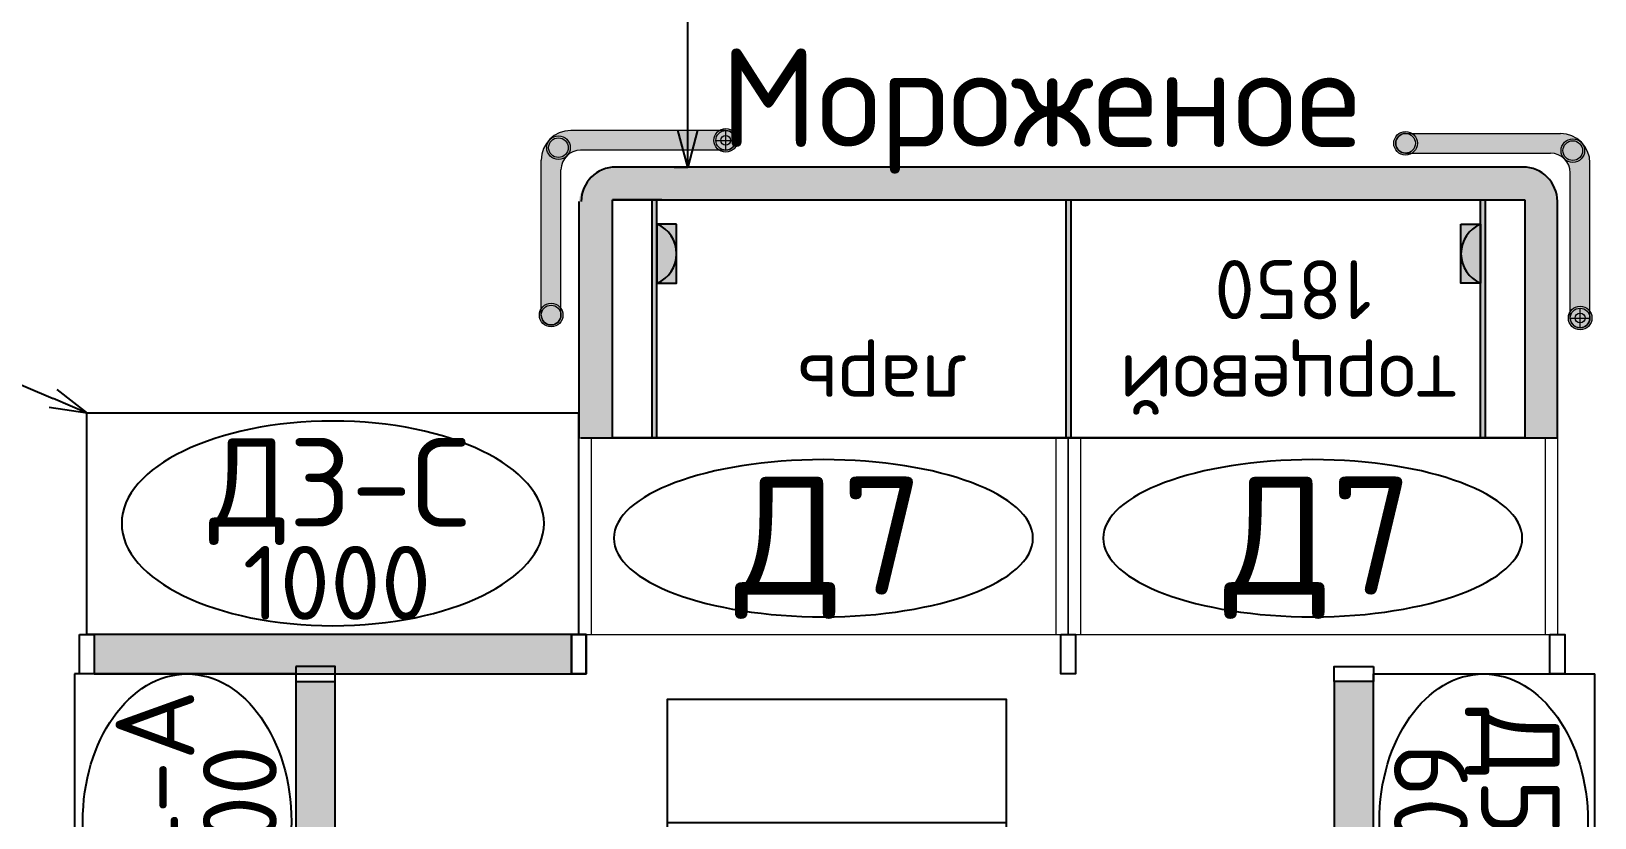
# Model space of a CAD drawing. Extents: x -150237 to 313168, y -187365 to 36962.
# Drawn here: x -37212 to -34033, y -163805 to -162207 of the extents above; entities that cross this region are included whole.
import ezdxf
from ezdxf.enums import TextEntityAlignment as Align

# ---------------------------------------------------------------- set-up
doc = ezdxf.new("R2010")
doc.units = 0
doc.header["$LTSCALE"] = 50
doc.header["$PDMODE"] = 34
doc.header["$PDSIZE"] = 20
doc.layers.get('0').update_dxf_attribs({"linetype": 'CONTINUOUS'})
doc.layers.get('Defpoints').update_dxf_attribs({"linetype": 'CONTINUOUS'})
doc.layers.add('KF оборудование', color=10, linetype='CONTINUOUS', lineweight=18)
doc.layers.add('размеры', color=250, linetype='CONTINUOUS', lineweight=30)
for name, color, linetype in [('ST', 7, 'CONTINUOUS'), ('type', 7, 'CONTINUOUS'), ('Наименов', 7, 'CONTINUOUS'), ('оборудование', 90, 'CONTINUOUS'), ('оборудованиеNEW', 250, 'CONTINUOUS'), ('офисная мебель', 16, 'CONTINUOUS'), ('товарные группы', 7, 'CONTINUOUS'), ('Холодильное', 5, 'CONTINUOUS')]:
    doc.layers.add(name, color=color, linetype=linetype)
doc.styles.add('KF надписи', font='isocpeur.ttf', dxfattribs={"height": 200})
doc.styles.get("Standard").update_dxf_attribs({"font": 'isocpeur.ttf'})
doc.dimstyles.get("Standard").update_dxf_attribs({"dimscale": 0, "dimtxt": 180, "dimasz": 75, "dimexe": 0, "dimexo": 0, "dimgap": 30, "dimtad": 1, "dimdec": 0, "dimdsep": 46, "dimtxsty": 'Standard', "dimblk1": 'OPEN30', "dimblk2": 'OPEN30', "dimsah": 1, "dimcen": 25, "dimadec": 0, "dimazin": 0, "dimtfac": 1, "dimtdec": 0, "dimtmove": 0, "dimatfit": 3, "dimldrblk": 'OPEN30', "dimfxl": 1, "dimtolj": 1, "dimtzin": 0, "dimarcsym": 0})

# ---------------------------------------------------------------- blocks, each defined once
blk = doc.blocks.new('Chair - Rocking')
at = {"linetype": 'Continuous'}
for p, q in [((-8, -4.5), (-10, -1.5)), ((8, -4.5), (10, -1.5)), ((-7.5, -4.5), (-7, -7)), ((-6.5, -7), (-7.02225, -4.43)), ((-4.5, -7), (-4.96674, -4.19951)), ((-4, -7), (-4.40532, -4.16272)), ((-1.5, -4.05012), (-1.5, -7)), ((-1, -7), (-1, -4.05012)), ((1, -7), (1, -4.04655)), ((1.5, -4.05012), (1.5, -7)), ((4, -7), (4.40187, -4.18694)), ((4.5, -7), (4.96761, -4.19437)), ((6.5, -7), (7, -4.4057)), ((7.5, -4.5), (7, -7)), ((-9, -7.5), (-12, -18.49999)), ((-7, -7.5), (-9, -7.5)), ((-9, -18.49999), (-7, -7.5)), ((-8.23428, -6.99939), (-8.3093, -7.47958)), ((-8.23041, -7), (8.23915, -7)), ((7, -7.5), (9, -7.5)), ((9, -18.49999), (7, -7.5)), ((8.31071, -7.48854), (8.23449, -7.00073)), ((9, -7.5), (12, -18.49999)), ((-10.36644, -20.64523), (-10.5, -21.49999)), ((10.5, -21.49999), (10.3575, -20.58798)), ((-9, -22.49999), (-9.5, -26.49999)), ((0, -22.49999), (-9.5, -22.49999)), ((-8, -26.49999), (-7.5, -22.49999)), ((0, -22.49999), (9.5, -22.49999)), ((8, -26.49999), (7.5, -22.49999)), ((9, -22.49999), (9.5, -26.49999)), ((-9.5, -26.49999), (-8, -26.49999)), ((9.5, -26.49999), (8, -26.49999))]:
    blk.add_line(p, q, dxfattribs=at)
for centre, radius, start, end in [((0, -34.08333), 34.08333, 72.93847, 107.0615), ((0, -68.25004), 64.25, 93.92211, 97.15267), ((0, -68.25004), 64.25, 82.84733, 93.92211), ((-10.5, -18.99999), 1.58114, 161.5651, 18.43495), ((10.5, -18.99999), 1.58114, 161.5651, 18.43495), ((-9.5, -21.49999), 1, 180, 270), ((9.5, -21.49999), 1, 270, 0)]:
    blk.add_arc(centre, radius, start, end, dxfattribs=at)
blk = doc.blocks.new('Место ДМ')
at = {"layer": 'оборудование', "color": 6}
blk.add_line((0, 290), (690, 290), dxfattribs=at)
blk.add_lwpolyline([(690, 0), (690, 540), (0, 540), (0, 0)], close=True, dxfattribs=at)
at = {"layer": 'офисная мебель', "xscale": 20, "yscale": 20, "zscale": 20, "rotation": 180}
blk.add_blockref('Chair - Rocking', (332.7, -517.1), dxfattribs=at)
at = {"layer": 'Наименов', "color": 1, "width": 0.96875}
for s, p in [('место', (366.6, 195.6)), ('ДМ', (366.6, 24.2))]:
    blk.add_text(s, height=120, dxfattribs=at).set_placement(p, align=Align.CENTER)
blk = doc.blocks.new('*U142')
at = {"layer": 'оборудованиеNEW'}
h = blk.add_hatch(color=254, dxfattribs=at)
h.set_gradient(color1=(204, 204, 255), rotation=270, tint=1, name='INVSPHERICAL')
h.paths.add_polyline_path([(15, 0), (15, -80), (985, -80), (985, 0)])
at = {"layer": 'оборудование', "color": 173}
for p, q in [((1000, 450), (0, 450)), ((0, 0), (0, 450)), ((1000, 0), (1000, 450)), ((1000, 0), (0, 0)), ((15, -80), (985, -80))]:
    blk.add_line(p, q, dxfattribs=at)
for points in [[(-15, 0), (15, 0), (15, -80), (-15, -80)], [(1015, 0), (985, 0), (985, -80), (1015, -80)]]:
    blk.add_lwpolyline(points, close=True, dxfattribs=at)
at = {"layer": 'оборудованиеNEW', "color": 173, "extrusion": (0, 0, -1)}
blk.add_ellipse((500, 226), major_axis=(429.4, 0), ratio=0.484282, dxfattribs=at)
at = {"layer": 'type', "lineweight": 40}
for s, height, p in [('Д3-С', 180, (514.5, 219.2)), ('1000', 150, (508.4, 30.2))]:
    blk.add_text(s, height=height, dxfattribs=at).set_placement(p, align=Align.CENTER)
blk = doc.blocks.new('*U352')
at = {"layer": 'оборудованиеNEW'}
h = blk.add_hatch(color=254, dxfattribs=at)
h.set_gradient(color1=(204, 204, 255), rotation=270, tint=1, name='INVSPHERICAL')
h.paths.add_polyline_path([(15, 0), (15, -80), (585, -80), (585, 0)])
at = {"layer": 'оборудование', "color": 173}
for p, q in [((600, 450), (0, 450)), ((0, 0), (0, 450)), ((600, 0), (600, 450)), ((585, 0), (0, 0)), ((15, -80), (585, -80))]:
    blk.add_line(p, q, dxfattribs=at)
for points in [[(-15, 0), (15, 0), (15, -80), (-15, -80)], [(615, 0), (585, 0), (585, -80), (615, -80)]]:
    blk.add_lwpolyline(points, close=True, dxfattribs=at)
at = {"layer": 'оборудованиеNEW', "color": 173}
blk.add_ellipse((300, 221.4), major_axis=(300, 0), ratio=0.706855, dxfattribs=at)
at = {"layer": 'type', "lineweight": 40}
for s, height, p in [('Д4-А', 160, (309.6, 206.9)), ('600', 150, (298.7, 39.1))]:
    blk.add_text(s, height=height, dxfattribs=at).set_placement(p, align=Align.CENTER)
blk = doc.blocks.new('*U353')
at = {"layer": 'оборудованиеNEW'}
h = blk.add_hatch(color=254, dxfattribs=at)
h.set_gradient(color1=(204, 204, 255), rotation=270, tint=1, name='INVSPHERICAL')
h.paths.add_polyline_path([(15, 0), (15, -80), (585, -80), (585, 0)])
at = {"layer": 'оборудование', "color": 173}
for p, q in [((600, 450), (0, 450)), ((0, 0), (0, 450)), ((600, 0), (600, 450)), ((585, 0), (0, 0)), ((15, -80), (585, -80))]:
    blk.add_line(p, q, dxfattribs=at)
for points in [[(-15, 0), (15, 0), (15, -80), (-15, -80)], [(615, 0), (585, 0), (585, -80), (615, -80)]]:
    blk.add_lwpolyline(points, close=True, dxfattribs=at)
at = {"layer": 'оборудованиеNEW', "color": 173}
blk.add_ellipse((300, 224.1), major_axis=(300, 0), ratio=0.706855, dxfattribs=at)
at = {"insert": (68.2, 378.8), "char_height": 160, "attachment_point": 1}
blk.add_mtext_dynamic_manual_height_columns('Д5-В', width=537.965, gutter_width=1150, heights=[0], dxfattribs=at)
at = {"layer": 'type', "lineweight": 40}
blk.add_text('600', height=150, dxfattribs=at).set_placement((298.7, 41.8), align=Align.CENTER)
blk = doc.blocks.new('*U365')
h = blk.add_hatch(color=141)
h.set_gradient(color1=(162, 236, 251), rotation=90, one_color=1, tint=1, name='CYLINDER')
h.paths.add_polyline_path([(-914, 1849, 0.666667), (-794, 1849)])
blk.add_hatch(color=5).paths.add_polyline_path([(-480, 1006.5), (-480, 1011.5), (-480, 1016.5), (-963.5, 1016.5), (-963.5, 1006.5)])
h = blk.add_hatch(color=141)
h.set_gradient(color1=(162, 236, 251), rotation=90, one_color=1, tint=1, name='CYLINDER')
h.paths.add_polyline_path([(-914, 174), (-794, 174, 0.666667)])
at = {"layer": 'Холодильное'}
h = blk.add_hatch(color=5, dxfattribs=at)
h.paths.add_polyline_path([(-963.5, 1939), (-480, 1939), (-480, 84), (-963.5, 84)], flags=16)
edge = h.paths.add_edge_path()
edge.add_arc((-950.7, 93.9), 79.4, 182.7839, 263.2662)
edge.add_line((-960, 15), (-480, 15))
edge.add_line((-480, 15), (-480, 2005))
edge.add_line((-480, 2005), (-960, 2005))
edge.add_arc((-960, 1935), 70, 90, 180)
edge.add_line((-1030, 1935), (-1030, 90))
for color, points in [(5, [(-963.5, 1849), (-480, 1849), (-480, 1854), (-480, 1859), (-963.5, 1859)]), (256, [(-914, 174), (-794, 174, 0.666667)]), (5, [(-963.5, 174), (-963.5, 164), (-480, 164), (-480, 169), (-480, 174)])]:
    blk.add_hatch(color=color, dxfattribs=at).paths.add_polyline_path(points)
h = blk.add_hatch(color=256, dxfattribs=at)
h.paths.add_polyline_path([(-914, 1809), (-854, 1809, -0.302776), (-914, 1849)])
h.paths.add_polyline_path([(-854, 1809), (-794, 1809), (-794, 1849, -0.302776)])
h = blk.add_hatch(color=5, dxfattribs=at)
h.paths.add_polyline_path([(-854, 214), (-914, 214), (-914, 174, -0.302776)])
h.paths.add_polyline_path([(-854, 214, -0.302776), (-794, 174), (-794, 214)])
blk.add_line((-963.5, 184), (-963.5, 84))
at = {"layer": 'оборудованиеNEW', "color": 173, "lineweight": 20}
for p, q in [((-480, 2005), (-80, 2005)), ((-80, 1025), (-80, 1990)), ((-80, 1025), (-80, 1990)), ((-480, 1010), (-80, 1010)), ((-80, 1010), (-480, 1010)), ((-80, 1010), (-480, 1010)), ((-80, 30), (-80, 995)), ((-80, 30), (-80, 995)), ((-80, 15), (-480, 15)), ((-80, 15), (-480, 15))]:
    blk.add_line(p, q, dxfattribs=at)
at = {"layer": 'оборудованиеNEW', "color": 212, "lineweight": 20}
for p, q in [((-480, 1010), (-480, 2005)), ((-480, 15), (-480, 1010))]:
    blk.add_line(p, q, dxfattribs=at)
at = {"layer": 'оборудованиеNEW', "color": 173, "lineweight": 5}
for p, q in [((-480, 1980), (-80, 1980)), ((-480, 1980), (-80, 1980)), ((-480, 1035), (-80, 1035)), ((-480, 1035), (-80, 1035)), ((-480, 985), (-80, 985)), ((-480, 985), (-80, 985)), ((-480, 40), (-80, 40)), ((-480, 40), (-80, 40))]:
    blk.add_line(p, q, dxfattribs=at)
at = {"layer": 'оборудованиеNEW', "color": 173}
for points in [[(-80, 1990), (-80, 2020), (0, 2020), (0, 1990), (-80, 1990)], [(-80, 1990), (-80, 2020), (0, 2020), (0, 1990), (-80, 1990)], [(-80, 995), (-80, 1025), (0, 1025), (0, 995), (-80, 995)], [(-80, 995), (-80, 1025), (0, 1025), (0, 995), (-80, 995)], [(-80, 995), (-80, 1025), (0, 1025), (0, 995), (-80, 995)], [(-80, 995), (-80, 1025), (0, 1025), (0, 995), (-80, 995)], [(-80, 0), (-80, 30), (0, 30), (0, 0), (-80, 0)], [(-80, 0), (-80, 30), (0, 30), (0, 0), (-80, 0)]]:
    blk.add_lwpolyline(points, dxfattribs=at)
at = {"layer": 'оборудованиеNEW', "color": 173, "extrusion": (0, 0, -1)}
for centre in [(-275.9, 1507.5), (-275.9, 512.5)]:
    blk.add_ellipse(centre, major_axis=(0, 426.2), ratio=0.374767, dxfattribs=at)
at = {"layer": 'Холодильное'}
for p, q in [((-480, 2005), (-960, 2005)), ((-480, 20), (-480, 2005)), ((-1030, 1935), (-1030, 90)), ((-963.5, 84), (-963.5, 1939)), ((-963.5, 1939), (-480, 1939)), ((-480, 1939), (-480, 84)), ((-480, 1859), (-963.5, 1859)), ((-480, 1849), (-963.5, 1849)), ((-480, 1016.5), (-963.5, 1016.5)), ((-480, 1006.5), (-963.5, 1006.5)), ((-480, 174), (-963.5, 174)), ((-480, 164), (-963.5, 164)), ((-480, 84), (-963.5, 84)), ((-960, 15), (-480, 15))]:
    blk.add_line(p, q, dxfattribs=at)
for points in [[(-914, 1809), (-914, 1849), (-794, 1849), (-794, 1809), (-914, 1809)], [(-914, 214), (-914, 174), (-794, 174), (-794, 214), (-914, 214)]]:
    blk.add_lwpolyline(points, dxfattribs=at)
for centre, radius, start, end in [((-960, 1935), 70, 90, 180), ((-854, 1874), 65, 202.6199, 337.3801), ((-854, 149), 65, 22.6199, 157.3801), ((-960, 90), 70, 180, 270)]:
    blk.add_arc(centre, radius, start, end, dxfattribs=at)
at = {"layer": 'type', "lineweight": 40}
for p in [(-161.4, 1519.7), (-161.4, 524.7)]:
    blk.add_text('Д7', height=240, rotation=90, dxfattribs=at).set_placement(p, align=Align.CENTER)
at = {"layer": 'товарные группы'}
for s, p in [('торцевой ', (-647.8, 1419.5)), ('1850', (-841.1, 1467.6)), ('ларь', (-647.8, 631.4))]:
    blk.add_text(s, height=120, rotation=270, dxfattribs=at).set_placement(p, align=Align.CENTER)
blk = doc.blocks.new('*U351')
at = {"rotation": 179.9999999999783}
blk.add_blockref('*U365', (0, 2020), dxfattribs=at)
blk = doc.blocks.new('*U357')
at = {"layer": 'KF оборудование'}
h = blk.add_hatch(color=181, dxfattribs=at)
h.dxf.hatch_style = 1
h.set_gradient(color1=(255, 0, 0), color2=(255, 0, 0), tint=1)
h.paths.add_polyline_path([(-375, -40), (-375, -355, 1), (-335, -355), (-335, -60, -0.414214), (-295, -20), (0, -20, 1), (0, 20), (-315, 20, 0.414214)])
h = blk.add_hatch(color=181, dxfattribs=at)
h.dxf.hatch_style = 1
h.set_gradient(color1=(51, 51, 51), color2=(0, 0, 0), one_color=1)
h.paths.add_polyline_path([(-316.1, -14.9, 1), (-364.1, -14.9, 1)])
h.paths.add_polyline_path([(-320.1, -14.9, 1), (-360.1, -14.9, 1)], flags=16)
h = blk.add_hatch(color=181, dxfattribs=at)
h.dxf.hatch_style = 1
h.set_gradient(color1=(51, 51, 51), color2=(0, 0, 0), one_color=1)
h.paths.add_polyline_path([(24, 0, 1), (-24, 0, 1)])
h.paths.add_polyline_path([(20, 0, 1), (-20, 0, 1)], flags=16)
h = blk.add_hatch(color=181, dxfattribs=at)
h.dxf.hatch_style = 1
h.set_gradient(color1=(51, 51, 51), color2=(0, 0, 0), one_color=1)
h.paths.add_polyline_path([(-331, -355, 1), (-379, -355, 1)])
h.paths.add_polyline_path([(-335, -355, 1), (-375, -355, 1)], flags=16)
at = {"layer": 'KF оборудование', "color": 1, "linetype": 'Continuous', "lineweight": 15}
for p, q in [((0, 20), (-315, 20)), ((0, -20), (-295, -20)), ((-375, -355), (-375, -40)), ((-335, -355), (-335, -60))]:
    blk.add_line(p, q, dxfattribs=at)
at = {"layer": 'KF оборудование', "color": 7, "lineweight": 15}
for centre, radius in [((-340.1, -14.9), 24), ((-340.1, -14.9), 20), ((0, 0), 24), ((0, 0), 20), ((-355, -355), 24), ((-355, -355), 20)]:
    blk.add_circle(centre, radius, dxfattribs=at)
at = {"layer": 'KF оборудование', "color": 1, "linetype": 'Continuous', "lineweight": 15}
for centre, radius, start, end in [((-315, -40), 60, 90, 180), ((0, 0), 20, 270, 90), ((-295, -60), 40, 90, 180), ((-355, -355), 20, 180, 0)]:
    blk.add_arc(centre, radius, start, end, dxfattribs=at)
at = {"layer": 'KF оборудование', "color": 181}
blk.add_point((0, 0), dxfattribs=at)
at = {"layer": 'KF оборудование', "color": 7, "style": 'KF надписи', "flags": 1}
for tag, p in [('ПРОИЗВОДИТЕЛЬ', (377.7, 2173.4)), ('МОДЕЛЬ', (377.7, 1793.4)), ('ТИП_ОБОРУДОВАНИЯ', (377.7, 1413.4)), ('ДЛИНА', (359.4, 986.1)), ('ГЛУБИНА', (359.4, 606.1)), ('ВЫСОТА', (359.4, 226.1))]:
    blk.add_attdef(tag, p, '', height=200, dxfattribs=at)
blk = doc.blocks.new('*U358')
at = {"layer": 'KF оборудование'}
h = blk.add_hatch(color=181, dxfattribs=at)
h.dxf.hatch_style = 1
h.set_gradient(color1=(255, 0, 0), color2=(255, 0, 0), tint=1)
h.paths.add_polyline_path([(-375, -40), (-375, -355, 1), (-335, -355), (-335, -60, -0.414214), (-295, -20), (0, -20, 1), (0, 20), (-315, 20, 0.414214)])
h = blk.add_hatch(color=181, dxfattribs=at)
h.dxf.hatch_style = 1
h.set_gradient(color1=(51, 51, 51), color2=(0, 0, 0), one_color=1)
h.paths.add_polyline_path([(-316.1, -14.9, 1), (-364.1, -14.9, 1)])
h.paths.add_polyline_path([(-320.1, -14.9, 1), (-360.1, -14.9, 1)], flags=16)
h = blk.add_hatch(color=181, dxfattribs=at)
h.dxf.hatch_style = 1
h.set_gradient(color1=(51, 51, 51), color2=(0, 0, 0), one_color=1)
h.paths.add_polyline_path([(24, 0, 1), (-24, 0, 1)])
h.paths.add_polyline_path([(20, 0, 1), (-20, 0, 1)], flags=16)
h = blk.add_hatch(color=181, dxfattribs=at)
h.dxf.hatch_style = 1
h.set_gradient(color1=(51, 51, 51), color2=(0, 0, 0), one_color=1)
h.paths.add_polyline_path([(-331, -355, 1), (-379, -355, 1)])
h.paths.add_polyline_path([(-335, -355, 1), (-375, -355, 1)], flags=16)
at = {"layer": 'KF оборудование', "color": 1, "linetype": 'Continuous', "lineweight": 15}
for p, q in [((0, 20), (-315, 20)), ((0, -20), (-295, -20)), ((-375, -355), (-375, -40)), ((-335, -355), (-335, -60))]:
    blk.add_line(p, q, dxfattribs=at)
at = {"layer": 'KF оборудование', "color": 7, "lineweight": 15}
for centre, radius in [((-340.1, -14.9), 24), ((-340.1, -14.9), 20), ((0, 0), 24), ((0, 0), 20), ((-355, -355), 24), ((-355, -355), 20)]:
    blk.add_circle(centre, radius, dxfattribs=at)
at = {"layer": 'KF оборудование', "color": 1, "linetype": 'Continuous', "lineweight": 15}
for centre, radius, start, end in [((-315, -40), 60, 90, 180), ((0, 0), 20, 270, 90), ((-295, -60), 40, 90, 180), ((-355, -355), 20, 180, 0)]:
    blk.add_arc(centre, radius, start, end, dxfattribs=at)
at = {"layer": 'KF оборудование', "color": 181}
blk.add_point((0, 0), dxfattribs=at)
at = {"layer": 'KF оборудование', "color": 7, "style": 'KF надписи', "flags": 1}
for tag, p in [('ПРОИЗВОДИТЕЛЬ', (377.7, 2173.4)), ('МОДЕЛЬ', (377.7, 1793.4)), ('ТИП_ОБОРУДОВАНИЯ', (377.7, 1413.4)), ('ДЛИНА', (359.4, 986.1)), ('ГЛУБИНА', (359.4, 606.1)), ('ВЫСОТА', (359.4, 226.1))]:
    blk.add_attdef(tag, p, '', height=200, dxfattribs=at)
blk = doc.blocks.new('_OPEN30')
at = {"color": 0, "linetype": 'ByBlock'}
for p, q in [((-1, 0.268), (0, 0)), ((0, 0), (-1, -0.268)), ((0, 0), (-1, 0))]:
    blk.add_line(p, q, dxfattribs=at)
blk = doc.blocks.new('*D383')
at = {"layer": 'Defpoints', "color": 0, "transparency": 16777216}
for p in [(-35904.5, -161083.2), (-35876.8, -161083.2), (-35904.5, -162483.2)]:
    blk.add_point(p, dxfattribs=at)
at = {"layer": 'ST', "color": 0, "lineweight": -2, "transparency": 16777216}
for p, q in [((-35904.5, -161083.2), (-35876.8, -161083.2)), ((-35876.8, -162408.2), (-35876.8, -161158.2)), ((-35904.5, -162483.2), (-35876.8, -162483.2))]:
    blk.add_line(p, q, dxfattribs=at)
at = {"layer": 'ST', "color": 0, "lineweight": -2, "transparency": 16777216, "xscale": 75, "yscale": 75, "zscale": 75}
for p, rotation in [((-35876.8, -161083.2), 90), ((-35876.8, -162483.2), 270)]:
    blk.add_blockref('_OPEN30', p, dxfattribs=dict(at, rotation=rotation))
at = {"layer": 'ST', "color": 0, "transparency": 16777216, "insert": (-35996.8, -161783.2), "char_height": 180, "attachment_point": 5, "rotation": 90}
blk.add_mtext('\\A1;1400', dxfattribs=at)
blk = doc.blocks.new('*D421')
at = {"layer": 'Defpoints', "color": 0, "transparency": 16777216}
for p in [(-38616.6, -162333.2), (-37098.5, -162983.2), (-37098.4, -162982.9)]:
    blk.add_point(p, dxfattribs=at)
at = {"layer": 'ST', "color": 0, "lineweight": -2, "transparency": 16777216}
for p, q in [((-38616.6, -162333.2), (-38616.5, -162332.9)), ((-38547.6, -162362.4), (-37167.3, -162953.4)), ((-37098.5, -162983.2), (-37098.4, -162982.9))]:
    blk.add_line(p, q, dxfattribs=at)
at = {"layer": 'ST', "color": 0, "lineweight": -2, "transparency": 16777216, "xscale": 75, "yscale": 75, "zscale": 75}
for p, rotation in [((-38616.5, -162332.9), 156.8216920759695), ((-37098.4, -162982.9), 336.8216920759695)]:
    blk.add_blockref('_OPEN30', p, dxfattribs=dict(at, rotation=rotation))
at = {"layer": 'ST', "color": 0, "transparency": 16777216, "insert": (-37810.2, -162547.6), "char_height": 180, "attachment_point": 5, "rotation": 336.8217}
blk.add_mtext('\\A1;1651', dxfattribs=at)

msp = doc.modelspace()

# ---------------------------------------------------------------- block references
msp.add_blockref('*U142', (-37098.5, -163433.2))
for name, p, rotation in [('*U352', (-36673.5, -164113.2), 90), ('*U353', (-34482.5, -163513.2), 270)]:
    msp.add_blockref(name, p, dxfattribs=dict(rotation=rotation))
at = {"layer": 'KF оборудование', "color": 181}
msp.add_blockref('*U357', (-35799.6, -162428.9), dxfattribs=at)
at = {"layer": 'KF оборудование', "color": 181, "rotation": 270}
msp.add_blockref('*U358', (-34062.2, -162789.9), dxfattribs=at)
at = {"layer": 'ST', "lineweight": 5}
msp.add_blockref('Место ДМ', (-35918.9, -164105), dxfattribs=at)
at = {"layer": 'размеры', "rotation": 89.99999999999999}
msp.add_blockref('*U351', (-34093.5, -163513.2), dxfattribs=at)

# ---------------------------------------------------------------- texts
at = {"layer": 'товарные группы'}
msp.add_text('Мороженое', height=200, dxfattribs=at).set_placement((-35159.6, -162442.3), align=Align.CENTER)

# ---------------------------------------------------------------- dimensions: what is measured, and where the dimension line sits
at = {"layer": 'ST'}
dim = msp.add_linear_dim(base=(-35876.8, -161083.2), p1=(-35904.5, -162483.2), p2=(-35904.5, -161083.2), angle=90, dimstyle='Standard', override={"dimscale": 1, "dimarcsym": 2}, dxfattribs=at)
dim.commit()
dim.dimension.update_dxf_attribs({"geometry": '*D383', "text_midpoint": (-35996.8, -161783.2)})
dim = msp.add_aligned_dim(p1=(-38616.6, -162333.2), p2=(-37098.5, -162983.2), distance=0.3, dimstyle='Standard', override={"dimscale": 1, "dimarcsym": 2}, dxfattribs=at)
dim.commit()
dim.dimension.update_dxf_attribs({"geometry": '*D421', "text_midpoint": (-37810.2, -162547.6)})

doc.saveas('drawing.dxf')
